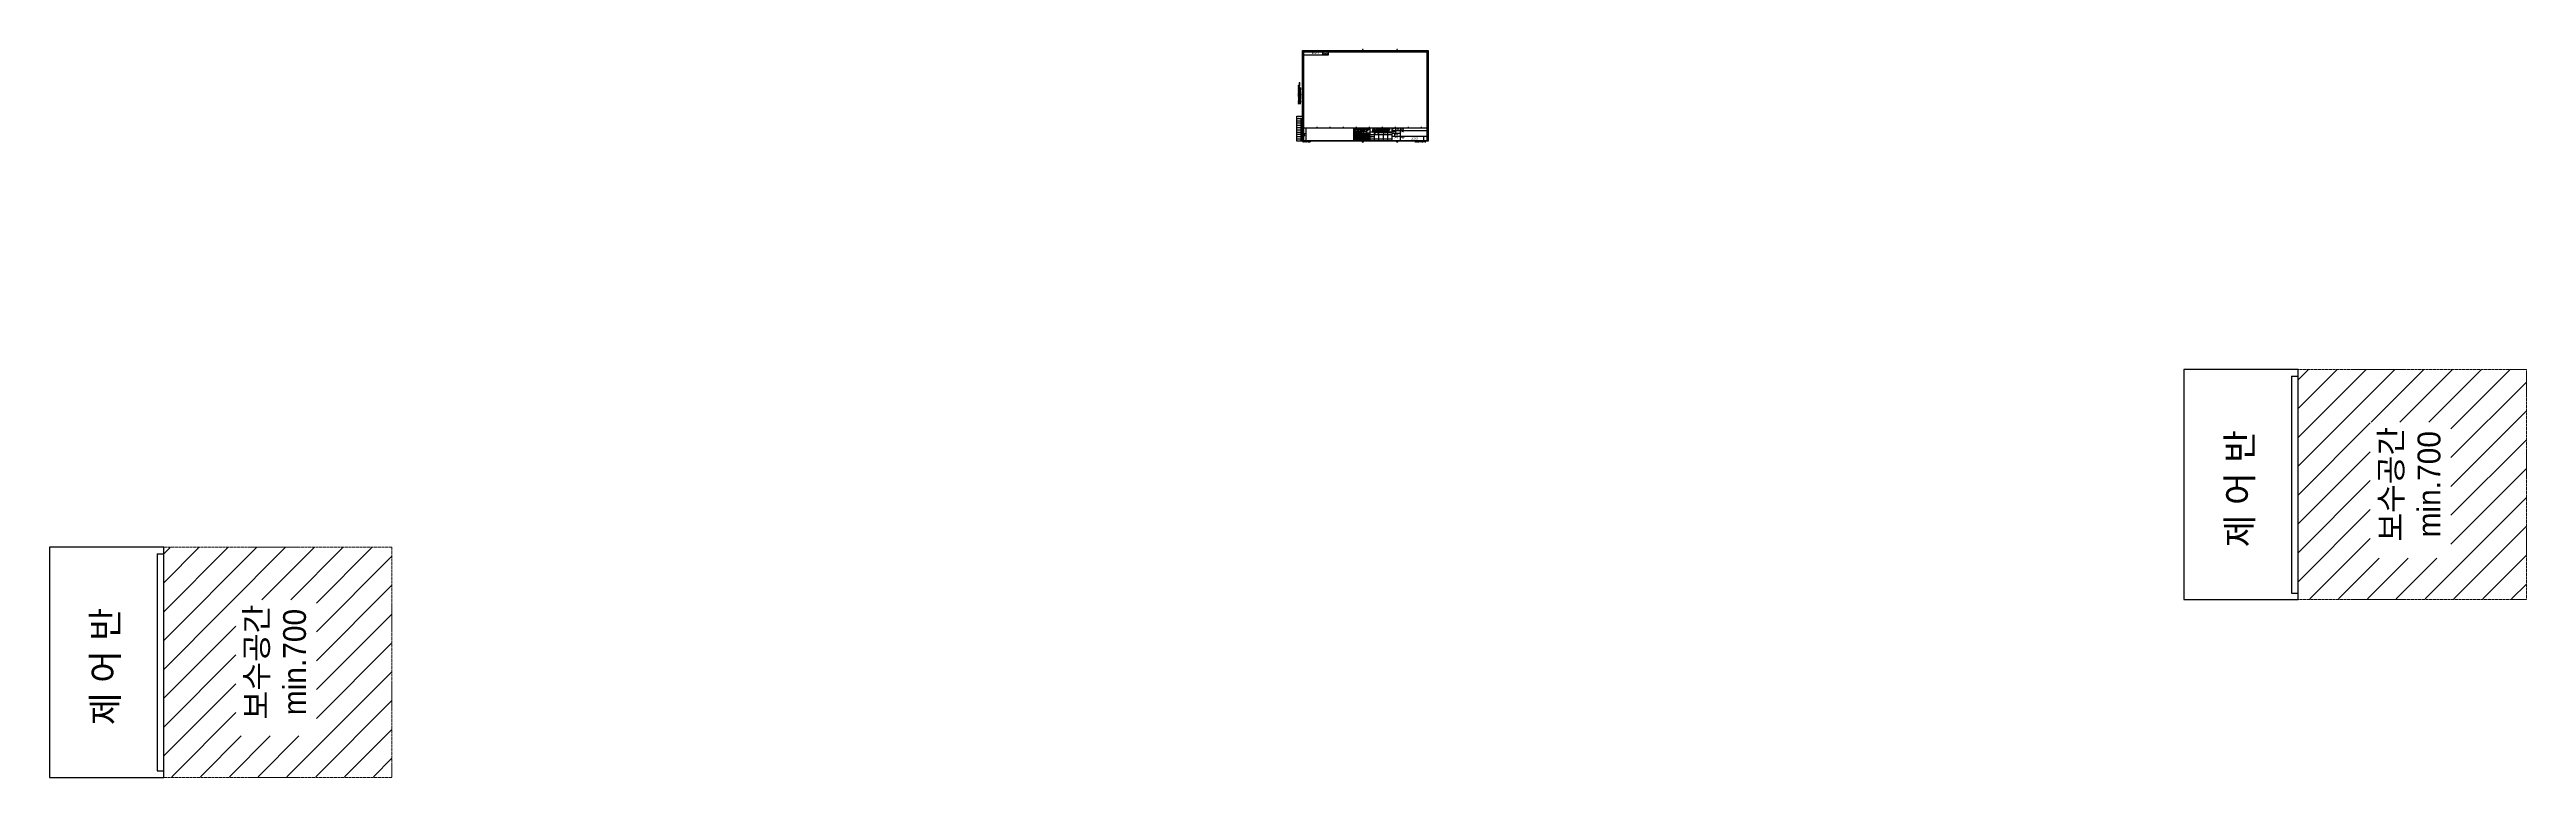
# Model space of a CAD drawing. Header units: millimetres. Extents: x 118 to 7713, y 1404 to 8715.
# Drawn here: x 118 to 7713, y 1404 to 3634 of the extents above; entities outside this region: 1.
import ezdxf
from ezdxf.enums import TextEntityAlignment as Align

# ---------------------------------------------------------------- set-up
doc = ezdxf.new("R2010")
doc.units = ezdxf.units.MM
doc.linetypes.add('DASHED', pattern=[0.75, 0.5, -0.25])
doc.linetypes.add('SOLID', pattern=[0])
doc.layers.get('0').update_dxf_attribs({"lineweight": 18})
for name, color, linetype, lineweight in [('AM_0', 7, 'Continuous', 30), ('TEXT', 4, 'Continuous', 25), ('문자', 4, 'Continuous', 30), ('치수선', 3, 'Continuous', 0)]:
    doc.layers.add(name, color=color, linetype=linetype, lineweight=lineweight)
for name, color, linetype in [('BOR', 7, 'Continuous'), ('CON', 2, 'Continuous'), ('LAYER999$C$L999', 171, 'SOLID')]:
    doc.layers.add(name, color=color, linetype=linetype)
doc.styles.get("Standard").update_dxf_attribs({"font": ''})
doc.styles.add('USER2', font='SIMPLEX.SHX', dxfattribs={"bigfont": 'ghs.shx'})
doc.styles.add('USER3', font='simplex.shx')
doc.styles.get('Standard').set_extended_font_data('Gulim')

# ---------------------------------------------------------------- blocks, each defined once
blk = doc.blocks.new('CP')
at = {"layer": '치수선', "ltscale": 5}
h = blk.add_hatch(dxfattribs=at)
h.set_pattern_fill('ANSI31', color=171, scale=500)
h.set_pattern_definition([(45, (-4653.855, -6569.025), (-44.19417, 44.19417), [])])
h.paths.add_polyline_path([(875, -350.5), (875, 352.5), (175, 352.5), (175, -350.5)])
h.paths.add_polyline_path([(643.5, -225.5), (643.5, 191.3), (396.2, 191.3), (396.2, -225.5)], flags=16)
for p, q in [((155, 332.5), (155, -332.5)), ((155, 332.5), (175, 332.5)), ((155, -332.5), (175, -332.5))]:
    blk.add_line(p, q)
blk.add_lwpolyline([(-175, 352.5), (-175, -352.5), (175, -352.5), (175, 352.5)], close=True)
at = {"layer": '치수선', "color": 171, "linetype": 'DASHED', "ltscale": 5}
blk.add_lwpolyline([(175, 352.5), (875, 352.5), (875, -352.5), (175, -352.5)], close=True, dxfattribs=at)
at = {"layer": 'AM_0', "flags": 1}
blk.add_attdef('호기번호', text='', height=2.5, dxfattribs=at).set_placement((0, 352.5), align=Align.MIDDLE_CENTER)
at = {"layer": '문자', "rotation": 90}
for s, insert, char_height, width, attachment_point in [('{\\f굴림|b0|i0|c129|p49;제 어 반}', (-44.4, -192.3), 80, 588.938, 1), ('{\\fGulim|b0|i0|c129|p49;보수공간\\Pmin.700}', (518.3, 1), 70, 667.625, 5)]:
    blk.add_mtext(s, dxfattribs=dict(at, insert=insert, char_height=char_height, width=width, attachment_point=attachment_point))
blk = doc.blocks.new('HELCO_A3')
at = {"layer": 'BOR', "color": 3, "linetype": 'Continuous'}
for p, q in [((8.9, 79.1), (26.4, 79.1)), ((20.9, 79.1), (20.9, 10)), ((8.9, 72.2), (26.4, 72.2)), ((8.9, 65.3), (26.4, 65.3)), ((8.9, 58.4), (26.4, 58.4)), ((8.9, 51.5), (26.4, 51.5)), ((8.9, 44.5), (26.4, 44.5)), ((8.9, 37.6), (26.4, 37.6)), ((8.9, 30.7), (26.4, 30.7)), ((8.9, 23.8), (26.4, 23.8)), ((8.9, 16.9), (26.4, 16.9))]:
    blk.add_line(p, q, dxfattribs=at)
at = {"layer": 'BOR', "color": 7, "linetype": 'Continuous'}
for points in [[(411.4, 287), (411.4, 10), (26.4, 10), (26.4, 287)], [(26.7, 286.7), (411.1, 286.7), (411.1, 10.3), (26.7, 10.3)]]:
    blk.add_lwpolyline(points, close=True, dxfattribs=at)
at = {"layer": 'BOR', "color": 3, "linetype": 'Continuous'}
for points in [[(30.4, 10), (30.4, 283), (407.4, 283), (407.4, 10)], [(26.4, 10), (8.9, 10), (8.9, 86), (26.4, 86)]]:
    blk.add_lwpolyline(points, dxfattribs=at)
at = {"layer": 'LAYER999$C$L999', "color": 4}
for p, q in [((26.7, 243), (30.4, 243)), ((28.1, 263.3), (28.8, 263.3)), ((47.7, 284.2), (48, 284.2)), ((70.4, 286.7), (70.4, 283)), ((110.4, 286.7), (110.4, 283)), ((150.4, 286.7), (150.4, 283)), ((190.4, 286.7), (190.4, 283)), ((210.4, 290), (210.7, 290.3)), ((210.5, 289.7), (211.1, 290.3)), ((210.6, 289.4), (211.6, 290.3)), ((210.8, 289.1), (212, 290.3)), ((210.9, 288.8), (212.4, 290.3)), ((211, 288.4), (212.3, 289.8)), ((211.1, 288.1), (212.1, 289.1)), ((211.2, 287.8), (211.8, 288.4)), ((211.3, 287.5), (211.6, 287.8)), ((230.4, 286.7), (230.4, 283)), ((270.4, 286.7), (270.4, 283)), ((310.4, 286.7), (310.4, 283)), ((315.4, 290.2), (315.5, 290.3)), ((315.5, 289.8), (315.9, 290.3)), ((315.6, 289.5), (316.4, 290.3)), ((315.7, 289.2), (316.8, 290.3)), ((315.8, 288.9), (317.2, 290.3)), ((315.9, 288.6), (317.4, 290.1)), ((316, 288.3), (317.2, 289.4)), ((316.2, 288), (316.9, 288.8)), ((316.3, 287.7), (316.7, 288.1)), ((316.4, 287.4), (316.4, 287.4)), ((350.4, 286.7), (350.4, 283)), ((390.4, 286.7), (390.4, 283)), ((400.2, 284.2), (400.4, 284.2)), ((407.4, 243), (411.1, 243)), ((409.1, 265.9), (409.7, 265.9)), ((30.4, 203), (26.7, 203)), ((30.4, 163), (26.7, 163)), ((407.4, 203), (411.1, 203)), ((407.4, 163), (411.1, 163)), ((26.7, 123), (30.4, 123)), ((26.7, 83), (30.4, 83)), ((28.7, 103.1), (28.1, 103.1)), ((407.4, 123), (411.1, 123)), ((407.4, 83), (411.1, 83)), ((409.4, 103.2), (408.8, 103.2)), ((26.7, 43), (30.4, 43)), ((28.7, 62.1), (28.1, 62.1)), ((210.4, 7), (210.7, 6.7)), ((210.5, 7.3), (211.1, 6.7)), ((210.6, 7.6), (211.6, 6.7)), ((210.8, 7.9), (212, 6.7)), ((210.9, 8.2), (212.4, 6.7)), ((211, 8.6), (212.3, 7.2)), ((211.1, 8.9), (212.1, 7.9)), ((211.2, 9.2), (211.8, 8.6)), ((211.3, 9.5), (211.6, 9.2)), ((315.4, 6.8), (315.5, 6.7)), ((315.5, 7.2), (315.9, 6.7)), ((315.6, 7.5), (316.4, 6.7)), ((315.7, 7.8), (316.8, 6.7)), ((315.8, 8.1), (317.2, 6.7)), ((315.9, 8.4), (317.4, 6.9)), ((316, 8.7), (317.2, 7.6)), ((316.2, 9), (316.9, 8.2)), ((316.3, 9.3), (316.7, 8.9)), ((316.4, 9.6), (316.4, 9.6)), ((407.4, 43), (411.1, 43)), ((409.2, 61.5), (408.6, 61.5))]:
    blk.add_line(p, q, dxfattribs=at)
for points in [[(27.9, 262.7), (28.4, 264.4), (28.5, 264.4), (28.9, 262.7)], [(47.7, 285.8), (47.9, 285.9), (47.9, 284.2)], [(90.4, 285.5), (90.4, 285.5), (90.4, 285.6), (90.6, 285.7), (90.7, 285.8), (91, 285.8), (91.2, 285.7), (91.3, 285.6), (91.3, 285.5), (91.4, 285.3), (91.3, 285.2), (91.2, 285), (90.7, 284.7), (90.4, 284.5), (90.4, 284.3), (90.4, 284.1), (91.4, 284.1)], [(130.8, 285.5), (130.8, 285.5), (130.9, 285.6), (131, 285.7), (131.1, 285.8), (131.5, 285.8), (131.6, 285.7), (131.7, 285.6), (131.8, 285.5), (131.8, 285.3), (131.7, 285.1), (131.6, 285), (131.4, 284.9), (131.2, 284.9)], [(131.4, 284.9), (131.6, 284.8), (131.7, 284.7), (131.8, 284.5), (131.8, 284.4), (131.7, 284.2), (131.6, 284.1), (131.5, 284.1), (131.1, 284.1), (131, 284.1), (130.9, 284.2), (130.8, 284.3), (130.8, 284.4)], [(170.8, 284.2), (170.8, 285.9), (170.2, 284.9), (171.2, 284.9)], [(211.6, 285.9), (210.6, 285.9), (210.6, 285), (210.7, 285.1), (211, 285.2), (211.2, 285.2), (211.5, 285.1), (211.6, 284.9), (211.6, 284.8), (211.6, 284.5), (211.5, 284.3), (211.4, 284.2), (211.3, 284.2), (210.9, 284.2), (210.8, 284.2), (210.7, 284.3), (210.6, 284.5), (210.6, 284.5)], [(250, 285.9), (249.8, 285.8), (249.6, 285.7), (249.5, 285.5), (249.4, 285.3), (249.4, 285), (249.4, 284.7), (249.4, 284.5), (249.6, 284.3), (249.8, 284.2), (250, 284.2), (250.2, 284.3), (250.4, 284.5), (250.4, 284.7), (250.3, 284.9), (250.2, 285), (250, 285), (249.8, 285), (249.6, 285), (249.5, 284.9), (249.4, 284.7)], [(290.4, 285.9), (290.4, 285.9), (291.4, 285.9), (291.4, 285.8), (290.9, 284.9), (290.8, 284.4), (290.8, 284.2)], [(331.1, 285.2), (331, 285.2), (330.9, 285.1), (330.8, 284.9), (330.8, 284.6), (330.9, 284.5), (331, 284.4), (331.1, 284.3), (331.5, 284.3), (331.6, 284.4), (331.7, 284.5), (331.8, 284.6), (331.8, 284.9), (331.7, 285.1), (331.6, 285.2), (331.4, 285.2)], [(370.5, 284.3), (370.7, 284.4), (370.9, 284.6), (371, 284.8), (371, 284.9), (371.1, 285.2), (371.1, 285.5), (371, 285.8), (370.9, 286), (370.7, 286), (370.4, 286), (370.2, 286), (370, 285.7), (370, 285.5), (370.1, 285.4), (370.3, 285.3), (370.5, 285.2), (370.6, 285.2), (370.9, 285.2), (371, 285.4), (371.1, 285.5)], [(400.2, 285.8), (400.3, 285.9), (400.3, 284.2)], [(408.9, 265.3), (409.3, 267), (409.4, 267), (409.9, 265.3)], [(29, 182.4), (28.9, 182.5), (28.8, 182.6), (28.6, 182.7), (28.4, 182.7), (28.3, 182.6), (28.1, 182.4), (28, 182.2), (28, 181.9), (28, 181.6), (28, 181.4), (28.1, 181.2), (28.3, 181.1), (28.4, 181), (28.7, 181), (28.8, 181), (28.9, 181.1), (29, 181.3)], [(28.1, 222.1), (28.1, 223.8), (28.6, 223.8), (28.8, 223.7), (28.9, 223.6), (29, 223.5), (29, 223.2), (28.9, 223), (28.8, 223), (28.6, 222.9)], [(28.1, 222.9), (28.6, 222.9), (28.8, 222.9), (28.9, 222.8), (29, 222.6), (29, 222.4), (28.9, 222.2), (28.8, 222.1), (28.6, 222.1), (28.1, 222.1)], [(409.7, 184), (409.6, 184.1), (409.5, 184.2), (409.4, 184.3), (409.1, 184.3), (409, 184.2), (408.8, 184), (408.8, 183.8), (408.7, 183.5), (408.7, 183.2), (408.8, 183), (408.8, 182.8), (409, 182.6), (409.1, 182.6), (409.4, 182.6), (409.5, 182.6), (409.6, 182.7), (409.7, 182.9)], [(409, 221.1), (409, 222.8), (409.5, 222.8), (409.7, 222.8), (409.8, 222.7), (409.9, 222.5), (409.9, 222.3), (409.8, 222.1), (409.7, 222), (409.5, 222)], [(409, 222), (409.5, 222), (409.7, 221.9), (409.8, 221.9), (409.9, 221.7), (409.9, 221.4), (409.8, 221.3), (409.7, 221.2), (409.5, 221.1), (409, 221.1)], [(28.9, 102.3), (28.1, 102.3), (28.1, 104), (28.9, 104)], [(409.7, 102.4), (408.8, 102.4), (408.8, 104.1), (409.7, 104.1)], [(28.1, 61.2), (28.1, 62.9), (28.9, 62.9)], [(29.2, 26.5), (29.1, 26.6), (29, 26.7), (28.9, 26.7), (28.6, 26.7), (28.4, 26.7), (28.3, 26.5), (28.2, 26.3), (28.2, 26), (28.2, 25.7), (28.2, 25.5), (28.3, 25.3), (28.4, 25.1), (28.6, 25), (28.9, 25), (29, 25.1), (29.1, 25.2), (29.2, 25.3), (29.2, 25.8), (28.8, 25.8)], [(408.6, 60.6), (408.6, 62.3), (409.5, 62.3)], [(409.7, 26.7), (409.7, 26.8), (409.6, 26.9), (409.4, 26.9), (409.1, 26.9), (409, 26.9), (408.8, 26.7), (408.8, 26.5), (408.7, 26.2), (408.7, 25.9), (408.8, 25.7), (408.8, 25.5), (409, 25.3), (409.1, 25.2), (409.4, 25.2), (409.6, 25.3), (409.7, 25.4), (409.7, 25.5), (409.7, 26), (409.3, 26)]]:
    blk.add_lwpolyline(points, dxfattribs=at)
for points in [[(211.4, 287.3), (212.5, 290.3), (210.3, 290.3)], [(316.4, 287.3), (317.5, 290.3), (315.3, 290.3)], [(331.3, 286), (331.1, 286), (331, 286), (330.9, 285.9), (330.8, 285.7), (330.8, 285.5), (330.9, 285.3), (331, 285.2), (331.1, 285.2), (331.4, 285.2), (331.6, 285.2), (331.7, 285.3), (331.8, 285.5), (331.8, 285.7), (331.7, 285.9), (331.6, 286), (331.5, 286)], [(401.2, 285), (401.2, 284.9), (401.3, 284.6), (401.4, 284.5), (401.5, 284.3), (401.6, 284.2), (401.8, 284.2), (402, 284.3), (402.1, 284.5), (402.2, 284.6), (402.2, 284.9), (402.2, 285.2), (402.2, 285.4), (402.1, 285.6), (402, 285.8), (401.8, 285.9), (401.6, 285.9), (401.5, 285.8), (401.4, 285.6), (401.3, 285.4), (401.2, 285.2)], [(28.1, 143.7), (28.1, 142), (28.6, 142), (28.8, 142.1), (28.9, 142.2), (29, 142.4), (29, 142.7), (29, 143), (29, 143.2), (28.9, 143.4), (28.8, 143.6), (28.6, 143.7)], [(408.8, 142.4), (408.8, 140.7), (409.3, 140.7), (409.5, 140.7), (409.6, 140.9), (409.7, 141.1), (409.7, 141.4), (409.7, 141.6), (409.7, 141.9), (409.6, 142.1), (409.5, 142.3), (409.3, 142.4)], [(211.4, 9.7), (212.5, 6.7), (210.3, 6.7)], [(316.4, 9.7), (317.5, 6.7), (315.3, 6.7)]]:
    blk.add_lwpolyline(points, close=True, dxfattribs=at)
at = {"layer": 'LAYER999$C$L999', "color": 4, "style": 'USER2'}
for s, width, p, p2 in [('THIS DRAWING IS PROPRIETARY TO HELCO', 0.93866, (14.6, 123.4), (14.6, 181.2)), ('NO PART OF THIS DRAWING MAY BE REPRODUCED', 0.893727, (17.9, 123.4), (17.9, 189.3)), ('WITHOUT THE PERMISSION OF HELCO', 0.93056, (21.1, 123.4), (21.1, 173.1))]:
    blk.add_text(s, height=1.905, rotation=90, dxfattribs=dict(at, width=width)).set_placement(p, p2, align=Align.FIT)
at = {"layer": 'TEXT', "color": 4, "style": 'USER2'}
blk.add_text('배 부 처', height=1.7, dxfattribs=at).set_placement((17.5, 82.5), align=Align.MIDDLE_CENTER)
blk.add_text('허가없이 복사할 수 없음', height=1.9, rotation=90, dxfattribs=at).set_placement((23.9, 139.3), align=Align.MIDDLE_CENTER)
at = {"layer": 'TEXT', "style": 'USER2'}
for s, p in [('HDW-91-003A', (26.8, 6.6)), ('A3 (420mmx297MM)', (370.3, 6.6))]:
    blk.add_text(s, height=2.4, dxfattribs=at).set_placement(p)
blk = doc.blocks.new('HELCO_TITLE_A3')
at = {"layer": 'CON'}
for points in [[(-166.5, 31.8), (-162.8, 38.2), (-163.2, 38.9), (-167.3, 31.8)], [(-151, 38), (-152.7, 38), (-152.7, 35.9), (-155, 35.9), (-155, 38), (-156.7, 38), (-156.7, 32.9), (-155, 32.9), (-155, 34.9), (-152.7, 34.9), (-152.7, 32.9), (-151, 32.9)], [(-155, 31.9), (-155, 32), (-156.7, 32), (-156.7, 29.6), (-154.9, 29.6), (-154.9, 29.8), (-156.5, 29.8), (-156.5, 30.8), (-155.1, 30.8), (-155.1, 30.9), (-156.5, 30.9), (-156.5, 31.9)], [(-154.1, 32), (-154.1, 29.6), (-152.4, 29.6), (-152.4, 29.8), (-153.8, 29.8), (-153.8, 32)], [(-149.8, 29.6), (-149.8, 29.8), (-151.3, 29.8), (-151.3, 30.8), (-149.9, 30.8), (-149.9, 30.9), (-151.3, 30.9), (-151.3, 31.9), (-149.8, 31.9), (-149.8, 32), (-151.5, 32), (-151.5, 29.6)], [(-145.8, 38), (-147.1, 35.8), (-148.5, 38), (-150.2, 38), (-148, 34.4), (-148, 32.9), (-146.3, 32.9), (-146.3, 34.4), (-144.1, 38)], [(-148.1, 29.6), (-147.2, 32), (-147.5, 32), (-148.2, 29.9), (-148.9, 32), (-149.2, 32), (-148.3, 29.6)], [(-142.4, 31.9), (-142.4, 32), (-144.3, 32), (-144.3, 31.9), (-143.5, 31.9), (-143.5, 29.6), (-143.3, 29.6), (-143.3, 31.9)], [(-132.7, 32.9), (-130.8, 32.9), (-130.8, 38), (-132.5, 38), (-132.5, 34.7), (-134.6, 38), (-136.5, 38), (-136.5, 32.9), (-134.8, 32.9), (-134.8, 36.1)], [(-122.2, 32.9), (-120.6, 37), (-120.3, 37), (-119.1, 33.8), (-121, 33.8), (-121.4, 32.9), (-117.3, 32.9), (-119.2, 38), (-121.8, 38), (-123.7, 32.9)], [(-121, 29.6), (-121, 29.8), (-122.4, 29.8), (-122.4, 32), (-122.7, 32), (-122.7, 29.6)], [(-118.6, 31.9), (-118.6, 32), (-120.4, 32), (-120.4, 31.9), (-119.6, 31.9), (-119.6, 29.6), (-119.4, 29.6), (-119.4, 31.9)], [(-114.6, 32.9), (-114.6, 38), (-116.3, 38), (-116.3, 32.9)]]:
    blk.add_hatch(color=3, dxfattribs=at).paths.add_polyline_path(points)
h = blk.add_hatch(color=3, dxfattribs=at)
h.paths.add_polyline_path([(-146.7, 29.6), (-146.4, 30.2), (-145.2, 30.2), (-145, 29.6), (-144.8, 29.6), (-145.7, 32), (-145.9, 32), (-146.9, 29.6)])
h.paths.add_polyline_path([(-145.3, 30.3), (-146.4, 30.3), (-145.8, 31.7)], flags=16)
h = blk.add_hatch(color=3, dxfattribs=at)
edge = h.paths.add_edge_path()
edge.add_line((-142.1, 32.9), (-138.7, 32.9))
edge.add_arc((-138.7, 34), 1.13, 270, 360)
edge.add_line((-137.6, 34), (-137.6, 38))
edge.add_line((-137.6, 38), (-139.3, 38))
edge.add_line((-139.3, 38), (-139.3, 34.4))
edge.add_arc((-139.8, 34.4), 0.567, -90, 0, ccw=False)
edge.add_line((-139.8, 33.8), (-141, 33.8))
edge.add_arc((-141, 34.4), 0.567, 180, 270, ccw=False)
edge.add_line((-141.5, 34.4), (-141.5, 38))
edge.add_line((-141.5, 38), (-143.2, 38))
edge.add_line((-143.2, 38), (-143.2, 34))
edge.add_arc((-142.1, 34), 1.13, 180, 270)
h = blk.add_hatch(color=3, dxfattribs=at)
edge = h.paths.add_edge_path()
edge.add_arc((-140.6, 30.8), 1.2, 191.45916, 513.96289)
edge.add_arc((-140.6, 30.8), 1.2, 153.96289, 191.45916)
edge = h.paths.add_edge_path(flags=16)
edge.add_arc((-140.6, 30.8), 1.04, -206.03711, 11.45916, ccw=False)
edge.add_arc((-140.6, 30.8), 1.04, 11.45916, 153.96289, ccw=False)
h = blk.add_hatch(color=3, dxfattribs=at)
edge = h.paths.add_edge_path()
edge.add_line((-138.4, 32), (-138.4, 29.6))
edge.add_line((-138.4, 29.6), (-138.2, 29.6))
edge.add_line((-138.2, 29.6), (-138.2, 30.8))
edge.add_line((-138.2, 30.8), (-137.3, 30.8))
edge.add_line((-137.3, 30.8), (-136.8, 29.6))
edge.add_line((-136.8, 29.6), (-136.6, 29.6))
edge.add_line((-136.6, 29.6), (-137, 30.8))
edge.add_arc((-137.3, 31.4), 0.659, 288.9735, 456.11519)
edge.add_line((-137.3, 32), (-138.4, 32))
edge = h.paths.add_edge_path(flags=16)
edge.add_line((-138.2, 30.9), (-138.2, 31.9))
edge.add_line((-138.2, 31.9), (-137.2, 31.9))
edge.add_arc((-137.3, 31.4), 0.491, -74.53813, 82.41861, ccw=False)
edge.add_line((-137.1, 30.9), (-138.2, 30.9))
h = blk.add_hatch(color=3, dxfattribs=at)
edge = h.paths.add_edge_path()
edge.add_arc((-131.9, 30.8), 1.2, 22.23363, 335.37631)
edge.add_line((-130.8, 30.3), (-131, 30.3))
edge.add_arc((-131.9, 30.8), 1.04, 26.07137, 332.61255, ccw=False)
edge.add_line((-131, 31.3), (-130.8, 31.3))
h = blk.add_hatch(color=3, dxfattribs=at)
edge = h.paths.add_edge_path()
edge.add_arc((-128.9, 30.8), 1.2, 191.45916, 505.4851)
edge.add_arc((-128.9, 30.8), 1.2, 145.4851, 191.45916)
edge = h.paths.add_edge_path(flags=16)
edge.add_arc((-128.9, 30.8), 1.04, -214.5149, 11.45916, ccw=False)
edge.add_arc((-128.9, 30.8), 1.04, 11.45916, 145.4851, ccw=False)
h = blk.add_hatch(color=3, dxfattribs=at)
edge = h.paths.add_edge_path()
edge.add_arc((-125.2, 34), 1.13, 270, 360)
edge.add_line((-124.1, 34), (-124.1, 36.8))
edge.add_arc((-125.2, 36.8), 1.13, 0, 90)
edge.add_line((-125.2, 38), (-129.8, 38))
edge.add_line((-129.8, 38), (-129.8, 32.9))
edge.add_line((-129.8, 32.9), (-125.2, 32.9))
edge = h.paths.add_edge_path(flags=16)
edge.add_arc((-126.4, 36.5), 0.567, 0, 90, ccw=False)
edge.add_line((-125.8, 36.5), (-125.8, 34.4))
edge.add_arc((-126.4, 34.4), 0.567, -90, 0, ccw=False)
edge.add_line((-126.4, 33.8), (-128.1, 33.8))
edge.add_line((-128.1, 33.8), (-128.1, 37))
edge.add_line((-128.1, 37), (-126.4, 37))
h = blk.add_hatch(color=3, dxfattribs=at)
edge = h.paths.add_edge_path()
edge.add_arc((-126.1, 29.6), 0.146, 307.52844, 348.62981, ccw=False)
edge.add_arc((-126, 29.6), 0.121, 270.11149, 362.8987)
edge.add_line((-125.9, 29.6), (-125.9, 29.8))
edge.add_line((-125.9, 29.8), (-126.1, 29.8))
edge.add_line((-126.1, 29.8), (-126.1, 29.6))
edge.add_line((-126.1, 29.6), (-126, 29.6))
edge.add_arc((-126, 29.6), 0.0492, -6.35138, 45.21199, ccw=False)
h = blk.add_hatch(color=3, dxfattribs=at)
edge = h.paths.add_edge_path()
edge.add_arc((-117, 30.7), 1.13, 271.66828, 338.24955)
edge.add_arc((-117.1, 30.8), 1.27, 336.87506, 378.63696)
edge.add_arc((-117, 30.9), 1.13, 16.382, 88.63209)
edge.add_line((-116.9, 32), (-117.7, 32))
edge.add_line((-117.7, 32), (-117.7, 29.6))
edge.add_line((-117.7, 29.6), (-116.9, 29.6))
edge = h.paths.add_edge_path(flags=16)
edge.add_arc((-116.9, 31), 0.859, 37.16274, 92.1785, ccw=False)
edge.add_arc((-117.1, 30.8), 1.14, -42.98979, 38.57328, ccw=False)
edge.add_arc((-116.9, 30.6), 0.815, 266.18733, 317.66983, ccw=False)
edge.add_line((-117, 29.8), (-117.5, 29.8))
edge.add_line((-117.5, 29.8), (-117.5, 31.9))
edge.add_line((-117.5, 31.9), (-117, 31.9))
at = {"layer": 'BOR', "color": 3, "linetype": 'Continuous'}
for p, q in [((-320, 272.7), (-320, 264.2)), ((-225, 40), (-225, 0)), ((-225, 36.5), (-215, 27.5)), ((-225, 36.5), (-175, 36.5)), ((-225, 27.5), (-215, 27.5)), ((-225, 24.5), (-175, 24.5)), ((-225, 21.5), (-175, 21.5)), ((-225, 18.5), (-175, 18.5)), ((-225, 15.5), (-175, 15.5)), ((-225, 12.5), (-175, 12.5)), ((-225, 9.5), (-175, 9.5)), ((-225, 6.5), (-175, 6.5)), ((-225, 3.5), (-175, 3.5)), ((-220, 27.5), (-220, 3.5)), ((-215, 36.5), (-215, 0)), ((-205, 36.5), (-205, 0)), ((-195, 36.5), (-195, 0)), ((-185, 36.5), (-185, 0)), ((-175, 40), (-175, 0)), ((-175, 40), (-175, 0)), ((-175, 28), (-107, 28)), ((-175, 20), (-107, 20)), ((-175, 13.3), (-161.4, 13.3)), ((-175, 6.7), (-161.4, 6.7)), ((-161.4, 28), (-161.4, 0)), ((-161.4, 6.7), (-107, 6.7)), ((-147.8, 28), (-147.8, 0)), ((-142.1, 32.9), (-138.7, 32.9)), ((-139.8, 33.8), (-141, 33.8)), ((-138.4, 29.6), (-138.4, 32)), ((-138.4, 32), (-137.3, 32)), ((-138.2, 29.6), (-138.4, 29.6)), ((-138.2, 30.9), (-138.2, 31.9)), ((-138.2, 31.9), (-137.2, 31.9)), ((-137.1, 30.9), (-138.2, 30.9)), ((-138.2, 30.8), (-138.2, 29.6)), ((-137.3, 30.8), (-138.2, 30.8)), ((-136.8, 29.6), (-137.3, 30.8)), ((-137, 30.8), (-136.6, 29.6)), ((-136.6, 29.6), (-136.8, 29.6)), ((-134.2, 28), (-134.2, 0)), ((-130.8, 31.3), (-131, 31.3)), ((-131, 30.3), (-130.8, 30.3)), ((-129.8, 32.9), (-125.2, 32.9)), ((-128.1, 33.8), (-126.4, 33.8)), ((-126.1, 29.6), (-126.1, 29.8)), ((-126.1, 29.8), (-125.9, 29.8)), ((-126, 29.6), (-126.1, 29.6)), ((-126, 29.6), (-126, 29.6)), ((-125.9, 29.8), (-125.9, 29.6)), ((-120.6, 28), (-120.6, 0)), ((-107, 40), (-107, 0)), ((-107, 32), (0, 32)), ((-107, 23.5), (-82, 23.5)), ((-107, 15), (0, 15)), ((-96.5, 40), (-96.5, 23.5)), ((-82, 40), (-82, 0)), ((-10, 15), (-10, 0))]:
    blk.add_line(p, q, dxfattribs=at)
at = {"layer": 'BOR', "color": 7, "linetype": 'Continuous'}
for p, q in [((-377, 40), (0, 40)), ((-377, 39.7), (0, 39.7))]:
    blk.add_line(p, q, dxfattribs=at)
at = {"layer": 'BOR', "color": 3, "linetype": 'Continuous'}
for points in [[(-377, 264.2), (-302, 264.2), (-302, 272.7)], [(-149.2, 32), (-148.9, 32), (-148.2, 29.9), (-147.5, 32), (-147.2, 32), (-148.1, 29.6), (-148.3, 29.6), (-149.2, 32), (-148.9, 32), (-148.2, 29.9)]]:
    blk.add_lwpolyline(points, dxfattribs=at)
for points in [[(-162.8, 38.2), (-163.2, 38.9), (-167.3, 31.8), (-166.5, 31.8)], [(-158.3, 31.8), (-162.4, 38.9), (-166.5, 31.8)], [(-156.7, 32), (-155, 32), (-155, 31.9), (-156.5, 31.9), (-156.5, 30.9), (-155.1, 30.9), (-155.1, 30.8), (-156.5, 30.8), (-156.5, 29.8), (-154.9, 29.8), (-154.9, 29.6), (-156.7, 29.6)], [(-154.1, 32), (-153.8, 32), (-153.8, 29.8), (-152.4, 29.8), (-152.4, 29.6), (-154.1, 29.6)], [(-151.5, 32), (-149.8, 32), (-149.8, 31.9), (-151.3, 31.9), (-151.3, 30.9), (-149.9, 30.9), (-149.9, 30.8), (-151.3, 30.8), (-151.3, 29.8), (-149.8, 29.8), (-149.8, 29.6), (-151.5, 29.6)], [(-146.9, 29.6), (-145.9, 32), (-145.7, 32), (-144.8, 29.6), (-145, 29.6), (-145.2, 30.2), (-146.4, 30.2), (-146.7, 29.6)], [(-146.4, 30.3), (-145.8, 31.7), (-145.3, 30.3)], [(-144.3, 31.9), (-144.3, 32), (-142.4, 32), (-142.4, 31.9), (-143.3, 31.9), (-143.3, 29.6), (-143.5, 29.6), (-143.5, 31.9)], [(-127, 29.6), (-126.9, 29.6), (-126.9, 29.8), (-127, 29.8)], [(-122.4, 32), (-122.4, 29.8), (-121, 29.8), (-121, 29.6), (-122.7, 29.6), (-122.7, 32)], [(-119.6, 29.6), (-119.4, 29.6), (-119.4, 31.9), (-118.6, 31.9), (-118.6, 32), (-120.4, 32), (-120.4, 31.9), (-119.6, 31.9)], [(-115, 29.6), (-114.8, 29.6), (-114.8, 29.8), (-115, 29.8)], [(-115, 29.6), (-114.8, 29.6), (-114.8, 29.8), (-115, 29.8)]]:
    blk.add_lwpolyline(points, close=True, dxfattribs=at)
for points in [[(-115.9, 31.2, 0.326127), (-116.9, 32), (-117.7, 32), (-117.7, 29.6), (-116.9, 29.6, 0.298974), (-115.9, 30.3, 0.184265)], [(-116.3, 30, 0.371713), (-116.2, 31.5, 0.244771), (-117, 31.9), (-117.5, 31.9), (-117.5, 29.8), (-117, 29.8, 0.228491)]]:
    blk.add_lwpolyline(points, format="xyb", close=True, dxfattribs=at)
for centre, radius in [((-140.6, 30.8), 1.2), ((-140.6, 30.8), 1.04), ((-128.9, 30.8), 1.2), ((-128.9, 30.8), 1.04)]:
    blk.add_circle(centre, radius, dxfattribs=at)
for centre, radius, start, end in [((-142.1, 34), 1.13, 180, 270), ((-141, 34.4), 0.567, 180, 270), ((-139.8, 34.4), 0.567, 270, 0), ((-138.7, 34), 1.13, 270, 0), ((-137.3, 31.4), 0.659, 288.9735, 96.11519), ((-137.3, 31.4), 0.491, 285.46187, 82.41861), ((-131.9, 30.8), 1.2, 22.23363, 335.37631), ((-131.9, 30.8), 1.04, 26.07137, 332.61255), ((-126.4, 34.4), 0.567, 270, 0), ((-126, 29.6), 0.0492, 353.64862, 45.21199), ((-126.1, 29.6), 0.146, 307.52844, 348.62981), ((-126, 29.6), 0.121, 270.11149, 2.8987), ((-125.2, 34), 1.13, 270, 0)]:
    blk.add_arc(centre, radius, start, end, dxfattribs=at)
at = {"layer": 'BOR', "color": 3}
for points in [[(-127, 29.8), (-126.9, 29.8), (-127, 29.6), (-126.9, 29.6)], [(-115, 29.8), (-114.8, 29.8), (-115, 29.6), (-114.8, 29.6)]]:
    blk.add_solid(points, dxfattribs=at)
at = {"layer": 'CON', "color": 3, "linetype": 'Continuous'}
for p, q in [((-141.5, 38), (-143.2, 38)), ((-143.2, 38), (-143.2, 34)), ((-141.5, 34.4), (-141.5, 38)), ((-139.3, 38), (-139.3, 34.4)), ((-137.6, 38), (-139.3, 38)), ((-137.6, 34), (-137.6, 38)), ((-125.2, 38), (-129.8, 38)), ((-129.8, 38), (-129.8, 32.9)), ((-126.4, 37), (-128.1, 37)), ((-128.1, 37), (-128.1, 33.8)), ((-125.8, 34.4), (-125.8, 36.5)), ((-124.1, 34), (-124.1, 36.8))]:
    blk.add_line(p, q, dxfattribs=at)
for points in [[(-156.7, 38), (-156.7, 32.9), (-155, 32.9), (-155, 34.9), (-152.7, 34.9), (-152.7, 32.9), (-151, 32.9), (-151, 38), (-152.7, 38), (-152.7, 35.9), (-155, 35.9), (-155, 38)], [(-150.2, 38), (-148, 34.4), (-148, 32.9), (-146.3, 32.9), (-146.3, 34.4), (-144.1, 38), (-145.8, 38), (-147.1, 35.8), (-148.5, 38)], [(-136.5, 32.9), (-136.5, 38), (-134.6, 38), (-132.5, 34.7), (-132.5, 38), (-130.8, 38), (-130.8, 32.9), (-132.7, 32.9), (-134.8, 36.1), (-134.8, 32.9)], [(-122.2, 32.9), (-123.7, 32.9), (-121.8, 38), (-119.2, 38), (-117.3, 32.9), (-121.4, 32.9), (-121, 33.8), (-119.1, 33.8), (-120.3, 37), (-120.6, 37)], [(-116.3, 38), (-114.6, 38), (-114.6, 32.9), (-116.3, 32.9)]]:
    blk.add_lwpolyline(points, close=True, dxfattribs=at)
for centre, radius in [((-126.4, 36.5), 0.567), ((-125.2, 36.8), 1.13)]:
    blk.add_arc(centre, radius, 0, 90, dxfattribs=at)
at = {"layer": 'LAYER999$C$L999', "color": 4}
for p, q in [((-370.7, 40), (-370.7, 0)), ((-337, 43), (-337, 40)), ((-297, 43), (-297, 40)), ((-257, 43), (-257, 40)), ((-217, 43), (-217, 40)), ((-177, 43), (-177, 40)), ((-137, 43), (-137, 40)), ((-97, 43), (-97, 40)), ((-57, 43), (-57, 40)), ((-17, 43), (-17, 40))]:
    blk.add_line(p, q, dxfattribs=at)
at = {"layer": 'AM_0'}
for tag, p in [('PAGE', (-367, 268.5)), ('DWG_NO', (-342, 268.5))]:
    blk.add_attdef(tag, text='', height=4.5, rotation=180, dxfattribs=at).set_placement(p, align=Align.MIDDLE_CENTER)
for tag, height, p in [('DESIGNER', 2.8, (-147.8, 13.3)), ('DATE', 2.5, (-147.8, 3.3)), ('CK-DATE', 2.5, (-127.4, 3.3)), ('CHECK', 2.8, (-127.4, 13.3)), ('APPROVE', 2.8, (-113.8, 13.3)), ('AP-DATE', 2.5, (-113.8, 3.3)), ('REF_NO', 2, (-94.5, 3.7)), ('SCALE', 2.5, (-89.3, 27.7)), ('DWG_NO', 5, (-38, 7.5)), ('APPARATUS', 2.5, (-34.1, 35.8)), ('TITLE', 3.5, (-34.1, 23.5)), ('PAGE', 3, (-5, 7.5))]:
    blk.add_attdef(tag, text='', height=height, dxfattribs=at).set_placement(p, align=Align.MIDDLE_CENTER)
at = {"layer": 'LAYER999$C$L999', "color": 4, "style": 'USER2'}
for s, height, width, p, p2 in [('OVER', 1.14, 0.882, (-224.3, 25.4), (-220.7, 25.4)), ('SIZE', 1.14, 1.084427, (-224.3, 29), (-220.7, 29)), ('WORK', 1.14, 0.816667, (-220.8, 34.4), (-217.2, 34.4)), ('TO', 0.952, 0.895589, (-219.4, 26.3), (-218, 26.3)), ('INCL.', 0.952, 1.2, (-219.4, 24.7), (-215.6, 24.7)), ('TURN.', 1.14, 0.988236, (-214, 33), (-209.4, 33)), ("PNCH'G", 1.14, 0.925909, (-214, 31), (-208.5, 31)), ('DIST.OF', 1.14, 1.06875, (-214, 29.1), (-207.5, 29.1)), ('HOLE STR.', 1.14, 0.97125, (-214, 27.2), (-205.6, 27.2)), ('MLDG.', 1.14, 0.988236, (-204.2, 33), (-199.7, 33)), ('DIE CSTG.', 1.14, 1.042953, (-204.2, 31), (-195.8, 31)), ('PRCN.CSTG', 1.14, 0.919527, (-204.2, 29.1), (-195.8, 29.1)), ('DRAW.', 1.14, 0.933334, (-204.2, 27.2), (-199.7, 27.2)), ('WELD', 1.14, 0.893919, (-194.3, 31), (-190.7, 31)), ('SH.MET', 1.14, 0.934404, (-194.3, 33), (-188.7, 33)), ('GAS CTG. ', 1.14, 0.908772, (-194.3, 29.1), (-185.8, 29.1)), ('CSTG.', 1.14, 1.024391, (-184.1, 33), (-179.5, 33)), ('FORG.    ', 1.14, 0.925, (-184.1, 31), (-175.7, 31))]:
    blk.add_text(s, height=height, dxfattribs=dict(at, width=width)).set_placement(p, p2, align=Align.FIT)
at = {"layer": 'TEXT', "color": 4, "style": 'USER2'}
for s, height, rotation, p in [('도 면 번 호', 1.8, 180, (-311, 270.2)), ('CHANGE', 1.7, 90, (-375.2, 19.9)), ('개 정 란', 1.7, 90, (-372.5, 19.9))]:
    blk.add_text(s, height=height, rotation=rotation, dxfattribs=at).set_placement(p, align=Align.MIDDLE_CENTER)
at = {"layer": 'TEXT', "style": 'USER2'}
blk.add_text('DWG. NO', height=1.8, rotation=180, dxfattribs=at).set_placement((-311, 266.7), align=Align.MIDDLE_CENTER)
at = {"layer": 'TEXT'}
for s, height, style, p in [('4', 1.14, 'USER3', (-224.1, 20)), ('63', 1.14, 'USER3', (-223.7, 14)), ('250', 1.14, 'USER3', (-223.1, 11)), ('500', 1.14, 'USER3', (-223.1, 8)), ('1', 1.14, 'USER3', (-224.1, 23)), ('16', 1.14, 'USER3', (-223.7, 17)), ('1000', 1.14, 'USER3', (-222.5, 5)), ('ANGLE', 1.14, 'USER3', (-220, 1.9)), ('4', 1.14, 'USER3', (-219.1, 23)), ('63', 1.14, 'USER3', (-218.7, 17)), ('250', 1.14, 'USER3', (-218.1, 14)), ('500', 1.14, 'USER3', (-218.1, 11)), ('16', 1.14, 'USER3', (-218.7, 20)), ('2000', 1.14, 'USER3', (-217.5, 5)), ('1000', 1.14, 'USER3', (-217.5, 8)), ('TOLERANCES-UNLESS OTHERWISE SPECIFIED', 1.14, 'USER2', (-200, 38.1)), ('± 0.25%%D', 1.14, 'USER3', (-210, 2)), ('± 0.1', 1.14, 'USER3', (-210, 23)), ('± 0.2', 1.14, 'USER3', (-210, 20)), ('± 0.3', 1.14, 'USER3', (-210, 17)), ('± 0.4', 1.14, 'USER3', (-210, 14)), ('± 0.6', 1.14, 'USER3', (-210, 11)), ('± 0.8', 1.14, 'USER3', (-210, 8)), ('± 1.1', 1.14, 'USER3', (-210, 5)), ('± 0.5%%D', 1.14, 'USER3', (-200, 2)), ('± 0.2', 1.14, 'USER3', (-200, 23)), ('± 0.3', 1.14, 'USER3', (-200, 20)), ('± 0.4', 1.14, 'USER3', (-200, 17)), ('± 0.6', 1.14, 'USER3', (-200, 14)), ('± 0.8', 1.14, 'USER3', (-200, 11)), ('± 1.0', 1.14, 'USER3', (-200, 8)), ('± 1.5', 1.14, 'USER3', (-200, 5)), ('± 1.0%%D', 1.14, 'USER3', (-190, 2)), ('± 0.3', 1.14, 'USER3', (-190, 23)), ('± 0.5', 1.14, 'USER3', (-190, 20)), ('± 0.7', 1.14, 'USER3', (-190, 17)), ('± 1.2', 1.14, 'USER3', (-190, 14)), ('± 1.5', 1.14, 'USER3', (-190, 11)), ('± 2.0', 1.14, 'USER3', (-190, 8)), ('± 2.5', 1.14, 'USER3', (-190, 5)), ('± 2.0%%D', 1.14, 'USER3', (-180, 2)), ('± 0.5', 1.14, 'USER3', (-180, 23)), ('± 0.7', 1.14, 'USER3', (-180, 20)), ('± 0.9', 1.14, 'USER3', (-180, 17)), ('± 1.3', 1.14, 'USER3', (-180, 14)), ('± 1.8', 1.14, 'USER3', (-180, 11)), ('± 2.5', 1.14, 'USER3', (-180, 8)), ('± 3.3', 1.14, 'USER3', (-180, 5)), ('MM', 2.38, 'USER2', (-89.3, 35.8))]:
    blk.add_text(s, height=height, dxfattribs=dict(at, style=style)).set_placement(p, align=Align.MIDDLE_CENTER)
at = {"layer": 'TEXT', "color": 4, "style": 'USER2'}
for s, p in [('표 준', (-168.2, 24)), ('보 류', (-168.2, 10)), ('임 시', (-168.2, 16.7)), ('제 도', (-154.6, 22.5)), ('설 계', (-141, 22.5)), ('검 토', (-127.4, 22.5)), ('승 인', (-113.8, 22.5)), ('척도', (-101.8, 26.2)), ('단위', (-101.8, 34.3)), ('3 각 법', (-94.5, 17.7)), ('참고도면', (-94.5, 9.6)), ('도면번호', (-74, 8.5)), ('제 목', (-74, 25.4))]:
    blk.add_text(s, height=2.3, dxfattribs=at).set_placement(p, align=Align.MIDDLE_CENTER)
at = {"layer": 'TEXT', "style": 'USER2', "width": 0.85}
for s, p in [('DRWN BY', (-154.6, 26)), ('DSND BY', (-141, 26)), ('CHKD BY', (-127.4, 26)), ('APPD BY', (-113.8, 26)), ('SCALE', (-101.8, 29.7)), ('UNIT', (-101.8, 37.8)), ('3RD ANGLE', (-94.5, 21.2)), ('REF. NO', (-94.5, 13.1)), ('DWG. NO', (-74, 12)), ('APPAR.', (-74, 35.8)), ('TITLE', (-74, 28.9))]:
    blk.add_text(s, height=1.8, dxfattribs=at).set_placement(p, align=Align.MIDDLE_CENTER)

msp = doc.modelspace()

# ---------------------------------------------------------------- block references
at = {"layer": 'AM_0'}
for p in [(4704.9, 8362.4), (6837.7, 2301.5), (293.4, 1756.7)]:
    msp.add_blockref('CP', p, dxfattribs=at)
at = {"layer": 'AM_0', "lineweight": 0}
msp.add_blockref('HELCO_A3', (3933.9, 3344), dxfattribs=at)
ref = msp.add_blockref('HELCO_TITLE_A3', (4341.3, 3354.3), dxfattribs=at)
ref.add_attrib('DWG_NO', '182999', dxfattribs={"height": 5}).set_placement((4303.3, 3361.8), align=Align.MIDDLE_CENTER)
ref.add_attrib('DWG_NO', '182999', dxfattribs={"height": 4.5, "rotation": 180}).set_placement((3999.3, 3622.7), align=Align.MIDDLE_CENTER)

doc.saveas('drawing.dxf')
